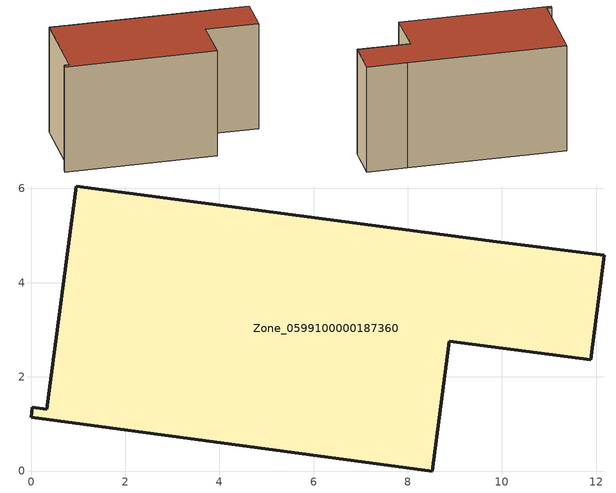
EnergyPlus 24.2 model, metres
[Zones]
Zone_0599100000187360
 floor ground (C_G): 8.88,2.75 8.52,0 0,1.14 0.03,1.35 0.33,1.31 0.96,6.05 9.88,4.87 12.18,4.58 11.88,2.36 z0
 wall outside (C_F): 9.88,4.87 0.96,6.05 0.33,1.31 0.03,1.35 0,1.14 8.52,0 8.88,2.75 11.88,2.36 12.18,4.58 9.88,4.87 z0:6.43
 roof outside (C_R): 11.88,2.36 12.18,4.58 9.88,4.87 0.96,6.05 0.33,1.31 0.03,1.35 0,1.14 8.52,0 8.88,2.75 z6.43
[BUILDING]
Pand.0599100000187360: North Axis=0; Terrain=City; Loads Convergence Tolerance Value=0.04; Temperature Convergence Tolerance Value=0.4; Solar Distribution=FullExterior; Maximum Number of Warmup Days=25; Minimum Number of Warmup Days=1
[Site:Location]
Rotterdam.The.Hague.AP_ZH_NLD Design_Conditions: Latitude=51.96; Longitude=4.45; Time Zone=1; Elevation=-4.5
[SITE:GROUNDTEMPERATURE:BUILDINGSURFACE]
18, 18, 18, 18, 18, 18, 18, 18, 18, 18, 18, 18
[MATERIAL] Thermal Absorptance=0.9; Solar Absorptance=0.7; Visible Absorptance=0.7
Name | Roughness | Thickness | Conductivity | Density | Specific Heat
G.TI.1946 | MediumSmooth | 0.15 | 1 | 540 | 1210
F.TI.1946 | Rough | 0.3 | 0.857143 | 1920 | 840
R.TI.1946 | MediumRough | 0.2 | 0.1 | 1500 | 1000
[CONSTRUCTION]
C_G: G.TI.1946
C_F: F.TI.1946
C_R: R.TI.1946
[ZONE]
Zone_0599100000187360: Type=1; Multiplier=1; Ceiling Height=Autocalculate; Volume=Autocalculate; Floor Area=autocalculate; Part of Total Floor Area=Yes
[ZONEINFILTRATION:DESIGNFLOWRATE]
Infil_Zone_0599100000187360: Zone or ZoneList or Space or SpaceList=Zone_0599100000187360; Schedule=AlwaysOn; Design Flow Rate Calculation Method=Flow/Area; Flow Rate per Floor Area=0.003; Constant Term Coefficient=1; Temperature Term Coefficient=0; Velocity Term Coefficient=0; Velocity Squared Term Coefficient=0
[HVACTEMPLATE:ZONE:IDEALLOADSAIRSYSTEM]
Zone_0599100000187360: Maximum Heating Supply Air Temperature=50; Minimum Cooling Supply Air Temperature=13; Maximum Heating Supply Air Humidity Ratio=0.0156; Minimum Cooling Supply Air Humidity Ratio=0.0077; Heating Limit=NoLimit; Cooling Limit=NoLimit; Dehumidification Control Type=ConstantSensibleHeatRatio; Cooling Sensible Heat Ratio=0.7; Dehumidification Setpoint=60; Humidification Control Type=None; Humidification Setpoint=30; Outdoor Air Method=None; Outdoor Air Flow Rate per Person=0.00944; Outdoor Air Flow Rate per Zone Floor Area=0; Outdoor Air Flow Rate per Zone=0; Demand Controlled Ventilation Type=None; Outdoor Air Economizer Type=NoEconomizer; Heat Recovery Type=None; Sensible Heat Recovery Effectiveness=0.7; Latent Heat Recovery Effectiveness=0.65
[ZONECONTROL:THERMOSTAT]
ThermostatControl_Zone_0599100000187360: Zone or ZoneList=Zone_0599100000187360; Control Type Schedule=DualSetpointControlType; Control 1=Thermostat_Zone_0599100000187360; Temperature Difference Between Cutout And Setpoint=0
[THERMOSTATSETPOINT:DUALSETPOINT]
Thermostat_Zone_0599100000187360: Heating Setpoint Temperature Schedule=HeatingSetpoint_Zone_0599100000187360; Cooling Setpoint Temperature Schedule=CoolingSetpoint_Zone_0599100000187360
[SCHEDULE:COMPACT]
HeatingSetpoint_Zone_0599100000187360: Through: 12/31, For: AllDays, Until: 24:00, 21
CoolingSetpoint_Zone_0599100000187360: Through: 12/31, For: AllDays, Until: 24:00, 24
DualSetpointControlType: Through: 12/31, For: AllDays, Until: 24:00, 4
AlwaysOn: Through: 12/31, For: AllDays, Until: 24:00, 1
